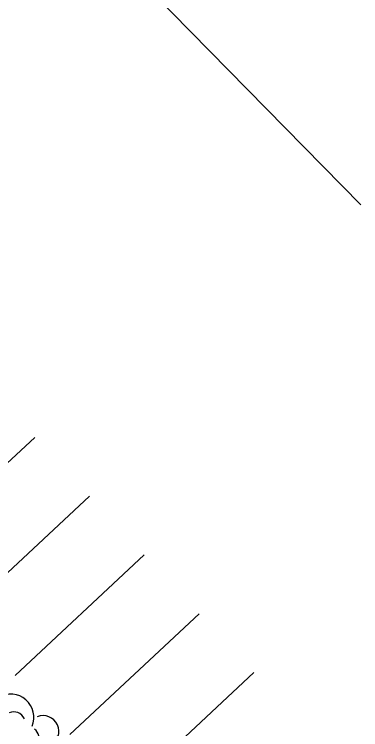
# Model space of a CAD drawing. Extents: x -408 to 1508121, y -29672 to 868845.
# Drawn here: x 1409897 to 1420678, y 358955 to 381204 of the extents above; entities that cross this region are included whole.
import ezdxf

# ---------------------------------------------------------------- set-up
doc = ezdxf.new("R2010")
doc.units = 0
doc.header["$MEASUREMENT"] = 0
doc.layers.get('0').update_dxf_attribs({"lineweight": 25})
doc.layers.add('Building Exist', color=8, linetype='Continuous')
doc.layers.add('Vegetation', color=8, linetype='Continuous')

# ---------------------------------------------------------------- blocks, each defined once
blk = doc.blocks.new('A$C344245AC')
for centre, major_axis, start_param, end_param in [((-357.4, 560.2), (-40.4, 243.5), -0.612293, 1.876966), ((-100.2, 655.8), (-149.3, 51.6), 3.593054, 6.311732), ((153.8, 555.2), (289.5, 35.9), -0.506286, 1.965718), ((-192.6, 493.9), (-155.1, 16.4), 3.981079, 6.079652), ((192.5, 478.3), (83.2, 121.9), -0.541473, 0.983185), ((558.5, 379), (77.1, 183.6), 4.054564, 7.053499), ((-637.5, 377.4), (-37, 120.1), -0.94414, 1.978486), ((-28.2, 296.9), (-115.9, 159.2), -1.346883, 0.15367), ((-173.9, 238.1), (-124.3, 98.8), -0.177371, 1.746294), ((365.1, 295.7), (144.1, 0.5), -0.481055, 0.915971), ((-649.6, 171.4), (155.7, 110.7), 1.231362, 3.769293), ((-327.9, 164.6), (-166.4, 22.9), -0.937904, 1.3587), ((642.9, 148.9), (-101.9, 164.9), 2.415348, 5.268297), ((-546.4, 144.9), (110.8, 1.9), 2.015461, 4.061235), ((-256.6, -76.2), (285.7, 30.1), 2.374123, 3.957221), ((366.5, 85.7), (6.8, 116), 2.391875, 5.406404), ((-479.5, -129.3), (-333, 24.4), -0.329093, 1.256441), ((-559.9, -140.4), (-135.4, 86.1), -0.628651, 1.908241), ((-133.5, -99.7), (-84.8, 89.3), 0.487481, 2.804471), ((630.2, -166.9), (-27.7, 146.8), 2.313468, 5.533287), ((-473.9, -155.4), (141.8, 6.9), 2.610135, 4.585626), ((174.8, -46.1), (116.1, 44.7), 3.279024, 5.544584), ((356.7, -211.7), (121.1, 72.9), 3.192319, 6.055801), ((569.4, -131.6), (71.9, 66.9), 4.096849, 5.716118), ((-324, -324.5), (97, 39.6), 1.698221, 5.488007), ((-411.7, -436.9), (165.9, 60.1), 2.07139, 4.715101), ((125.2, -245.6), (-14, 201.1), 2.527052, 4.27975), ((480.1, -349), (-182.4, 57.6), 0.939199, 3.593811), ((465.6, -388.4), (-80.9, 28.7), 0.761445, 3.940809), ((-431.4, -464.7), (63.8, 4), 2.402532, 5.266014), ((-115, -527.6), (-203.6, 65.8), 0.306877, 2.78011), ((-52.2, -421.4), (-49.5, 137.6), 1.423903, 3.879999), ((216.2, -488.8), (106.6, 9.4), 3.601023, 5.853984), ((-108.6, -526.7), (123.2, 94.4), 2.546444, 4.832897), ((233.1, -421.6), (253, 2.2), 3.717963, 5.700135), ((-231.2, -504.8), (-211.5, 119.6), 1.096346, 2.337127), ((67.7, -516.4), (-249.8, 17.6), 1.207198, 2.447979)]:
    blk.add_ellipse(centre, major_axis=major_axis, ratio=1, start_param=start_param, end_param=end_param)

msp = doc.modelspace()

# ---------------------------------------------------------------- linework, layer by layer
at = {"layer": 'Building Exist'}
for p, q in [((1410533, 368046), (1406510, 364295)), ((1412238, 366218), (1408215, 362467)), ((1413943, 364390), (1409920, 360639)), ((1415648, 362561), (1411625, 358810)), ((1417353, 360733), (1413330, 356982))]:
    msp.add_line(p, q, dxfattribs=at)
msp.add_lwpolyline([(1420678, 375283), (1414206, 381867), (1419585, 387155)], dxfattribs=at)

# ---------------------------------------------------------------- block references
at = {"layer": 'Vegetation', "xscale": 2.5, "yscale": 2.5, "zscale": 2.5}
msp.add_blockref('A$C344245AC', (1409394, 357946), dxfattribs=at)

doc.saveas('drawing.dxf')
